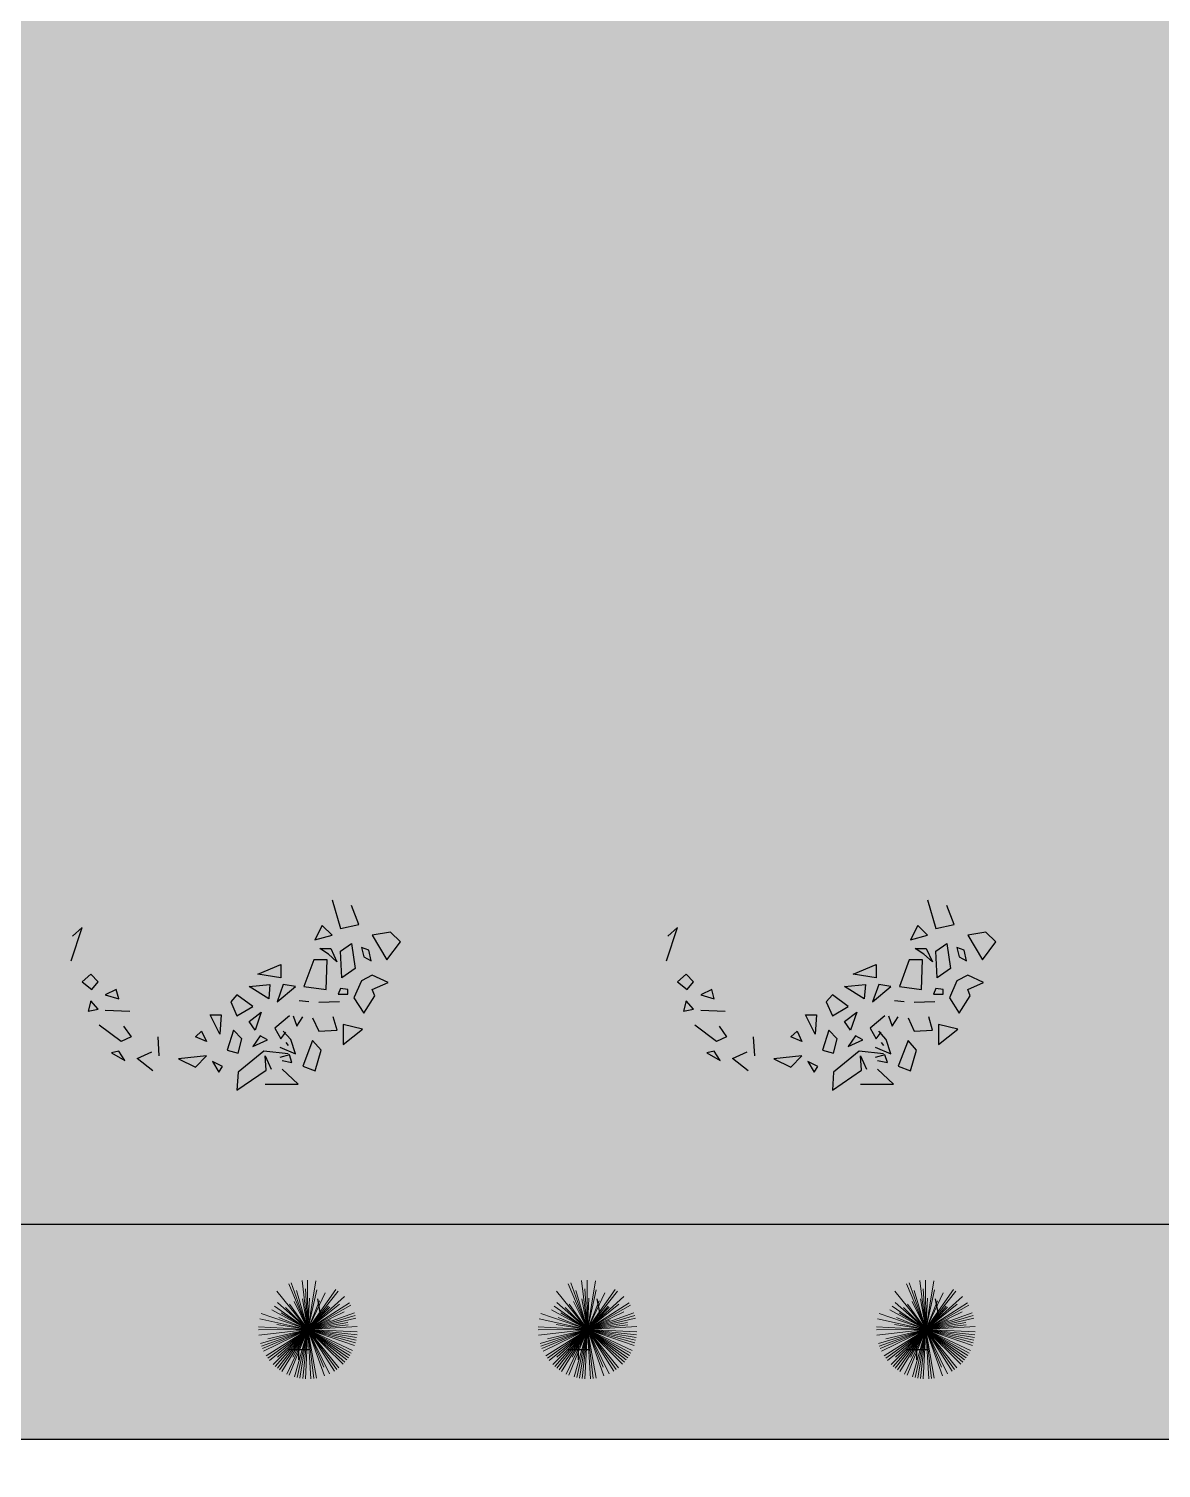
# Model space of a CAD drawing. Header units: millimetres. Extents: x -1544140 to 7445918, y -1294905 to 2019878.
# Drawn here: x 2048463 to 2049811, y 26564 to 28277 of the extents above; entities that cross this region are included whole.
import ezdxf

# ---------------------------------------------------------------- set-up
doc = ezdxf.new("R2010")
doc.units = ezdxf.units.MM
doc.header["$MEASUREMENT"] = 0
doc.layers.add('marc det', color=74, linetype='Continuous', lineweight=18)
picture_1 = doc.add_image_def('image5.png', size_in_pixel=(1482, 826))

msp = doc.modelspace()

# ---------------------------------------------------------------- hatches: boundary and pattern name
at = {"true_color": 0x8dc133, "transparency": 33554687}
h = msp.add_hatch(color=65, dxfattribs=at)
h.dxf.hatch_style = 1
h.paths.add_polyline_path([(2051695.9, 26910.2, -0.388077), (2051418.7, 26598), (2048355.9, 26598, -0.416277), (2047787.9, 27008.6), (2047787.9, 28978.7, -0.394381), (2048149.8, 29609), (2051192.1, 29609, -0.352206), (2051695.9, 29213.3)])
h.paths.add_polyline_path([(2048044, 26854.1), (2048044, 29352.9), (2051439.8, 29352.9), (2051439.8, 26854.1)], flags=16)
at = {"true_color": 0xb8d93f, "transparency": 33554687}
h = msp.add_hatch(color=63, dxfattribs=at)
h.dxf.hatch_style = 1
h.paths.add_polyline_path([(2051399.8, 26854.1, 0.351898), (2051439.8, 26907.7), (2051439.8, 29178.9, 0.326949), (2051193.8, 29352.9), (2048194.7, 29352.9, 0.386529), (2048044, 29013.2), (2048044, 27032.3, 0.417198), (2048331.2, 26854.1)])
at = {"layer": 'marc det'}
for points in [[(2048607, 27377.5), (2048568.5, 27367.2), (2048555.8, 27350.9), (2048532.6, 27318.3), (2048508.2, 27315.4), (2048504.9, 27287.3), (2048514.3, 27275.4), (2048507.3, 27257.6), (2048480.3, 27206.9), (2048489, 27189.4), (2048503.8, 27167.6), (2048504.1, 27148.4), (2048474.6, 27137.1), (2048515.7, 27134.2), (2048510.6, 27115.3), (2048523.9, 27101.5), (2048525.6, 27083.9), (2048545.8, 27061.8), (2048552.4, 27037), (2048571.1, 27022.8), (2048584.6, 27025.5), (2048602.5, 27015.3), (2048610.6, 26992.1), (2048616.3, 26963), (2048622.6, 26984.9), (2048642, 27002.4), (2048666.4, 26994.9), (2048682.6, 26984.3), (2048702.4, 26991), (2048723.5, 26991), (2048737.1, 26975.8), (2048742.4, 26993.3), (2048764.6, 27006), (2048787.7, 27005), (2048811.8, 27016.6), (2048819.1, 27033.2), (2048831.9, 27039.8), (2048848.9, 27043.1), (2048854.9, 27066.3), (2048866.4, 27079.6), (2048897.4, 27082.9), (2048921.3, 27078), (2048900.9, 27091.9), (2048885.7, 27106.7), (2048886.5, 27120.6), (2048900.3, 27139.8), (2048911.7, 27162.6), (2048909.7, 27181.5), (2048913, 27227.5), (2048951.3, 27247.4), (2048904.4, 27244.3), (2048891.4, 27265.8), (2048889.2, 27286), (2048875, 27313.4), (2048858, 27327.9), (2048850.2, 27349.8), (2048832.8, 27357.3), (2048810.3, 27373.5), (2048791.7, 27371.7), (2048792.2, 27402.9), (2048772.3, 27378.4), (2048765, 27397.6), (2048755.3, 27402.5), (2048731.7, 27409.4), (2048726.8, 27403.8), (2048683.4, 27400.7), (2048671.4, 27408), (2048650.1, 27399.7), (2048633.8, 27402), (2048617.3, 27423.5), (2048601.9, 27447.9), (2048608.3, 27424.4), (2048614.8, 27391.4)], [(2049315.7, 27377.5), (2049277.2, 27367.2), (2049264.6, 27350.9), (2049241.4, 27318.3), (2049217, 27315.4), (2049213.7, 27287.3), (2049223.1, 27275.4), (2049216, 27257.6), (2049189, 27206.9), (2049197.7, 27189.4), (2049212.6, 27167.6), (2049212.8, 27148.4), (2049183.4, 27137.1), (2049224.4, 27134.2), (2049219.3, 27115.3), (2049232.6, 27101.5), (2049234.3, 27083.9), (2049254.5, 27061.8), (2049261.2, 27037), (2049279.8, 27022.8), (2049293.4, 27025.5), (2049311.2, 27015.3), (2049319.3, 26992.1), (2049325, 26963), (2049331.3, 26984.9), (2049350.7, 27002.4), (2049375.1, 26994.9), (2049391.3, 26984.3), (2049411.1, 26991), (2049432.3, 26991), (2049445.8, 26975.8), (2049451.2, 26993.3), (2049473.3, 27006), (2049496.4, 27005), (2049520.6, 27016.6), (2049527.9, 27033.2), (2049540.7, 27039.8), (2049557.6, 27043.1), (2049563.6, 27066.3), (2049575.1, 27079.6), (2049606.1, 27082.9), (2049630, 27078), (2049609.7, 27091.9), (2049594.4, 27106.7), (2049595.2, 27120.6), (2049609, 27139.8), (2049620.4, 27162.6), (2049618.5, 27181.5), (2049621.7, 27227.5), (2049660.1, 27247.4), (2049613.1, 27244.3), (2049600.1, 27265.8), (2049597.9, 27286), (2049583.7, 27313.4), (2049566.7, 27327.9), (2049558.9, 27349.8), (2049541.6, 27357.3), (2049519, 27373.5), (2049500.4, 27371.7), (2049500.9, 27402.9), (2049481.1, 27378.4), (2049473.8, 27397.6), (2049464, 27402.5), (2049440.5, 27409.4), (2049435.6, 27403.8), (2049392.1, 27400.7), (2049380.2, 27408), (2049358.9, 27399.7), (2049342.6, 27402), (2049326, 27423.5), (2049310.7, 27447.9), (2049317, 27424.4), (2049323.5, 27391.4)]]:
    msp.add_hatch(color=102, dxfattribs=at).paths.add_polyline_path(points)

# ---------------------------------------------------------------- linework, layer by layer
at = {"color": 96}
for p, q in [((2048823.8, 27240.4), (2048834, 27206.4)), ((2049532.6, 27240.4), (2049542.7, 27206.4)), ((2048855.7, 27210.9), (2048847, 27233.6)), ((2049564.5, 27210.9), (2049555.8, 27233.6)), ((2048513.3, 27167.9), (2048526.3, 27207.5)), ((2048526.3, 27207.5), (2048514.7, 27197.3)), ((2048812.2, 27209.8), (2048803.5, 27192.8)), ((2048823.8, 27198.5), (2048812.2, 27209.8)), ((2048834, 27206.4), (2048855.7, 27210.9)), ((2049222, 27167.9), (2049235.1, 27207.5)), ((2049235.1, 27207.5), (2049223.4, 27197.3)), ((2049520.9, 27209.8), (2049512.2, 27192.8)), ((2049532.6, 27198.5), (2049520.9, 27209.8)), ((2049542.7, 27206.4), (2049564.5, 27210.9)), ((2048803.5, 27192.8), (2048823.8, 27198.5)), ((2048834, 27179.2), (2048847, 27188.3)), ((2048847, 27188.3), (2048851.4, 27158.9)), ((2048893.5, 27201.9), (2048871.7, 27198.5)), ((2048871.7, 27198.5), (2048889.1, 27169)), ((2048889.1, 27169), (2048905.1, 27190.5)), ((2048905.1, 27190.5), (2048893.5, 27201.9)), ((2049512.2, 27192.8), (2049532.6, 27198.5)), ((2049542.7, 27179.2), (2049555.8, 27188.3)), ((2049555.8, 27188.3), (2049560.1, 27158.9)), ((2049602.2, 27201.9), (2049580.5, 27198.5)), ((2049580.5, 27198.5), (2049597.9, 27169)), ((2049597.9, 27169), (2049613.8, 27190.5)), ((2049613.8, 27190.5), (2049602.2, 27201.9)), ((2048802.1, 27169), (2048790.4, 27137.3)), ((2048818, 27169), (2048802.1, 27169)), ((2048809.3, 27182.6), (2048822.4, 27182.6)), ((2048819.5, 27175.8), (2048809.3, 27182.6)), ((2048816.6, 27133.9), (2048818, 27169)), ((2048829.6, 27166.8), (2048819.5, 27175.8)), ((2048822.4, 27182.6), (2048829.6, 27166.8)), ((2048835.4, 27147.5), (2048834, 27179.2)), ((2048867.4, 27180.4), (2048858.7, 27183.7)), ((2048858.7, 27183.7), (2048861.6, 27172.4)), ((2048861.6, 27172.4), (2048870.3, 27167.9)), ((2048870.3, 27167.9), (2048867.4, 27180.4)), ((2049510.8, 27169), (2049499.2, 27137.3)), ((2049526.8, 27169), (2049510.8, 27169)), ((2049518, 27182.6), (2049531.1, 27182.6)), ((2049528.2, 27175.8), (2049518, 27182.6)), ((2049525.3, 27133.9), (2049526.8, 27169)), ((2049538.4, 27166.8), (2049528.2, 27175.8)), ((2049531.1, 27182.6), (2049538.4, 27166.8)), ((2049544.2, 27147.5), (2049542.7, 27179.2)), ((2049576.1, 27180.4), (2049567.4, 27183.7)), ((2049567.4, 27183.7), (2049570.3, 27172.4)), ((2049570.3, 27172.4), (2049579, 27167.9)), ((2049579, 27167.9), (2049576.1, 27180.4)), ((2048536.5, 27152.1), (2048526.3, 27143)), ((2048545.2, 27143), (2048536.5, 27152.1)), ((2048735.3, 27152.1), (2048762.9, 27163.4)), ((2048762.9, 27147.5), (2048735.3, 27152.1)), ((2048762.9, 27163.4), (2048762.9, 27147.5)), ((2048851.4, 27158.9), (2048835.4, 27147.5)), ((2049245.2, 27152.1), (2049235.1, 27143)), ((2049253.9, 27143), (2049245.2, 27152.1)), ((2049444, 27152.1), (2049471.6, 27163.4)), ((2049471.6, 27147.5), (2049444, 27152.1)), ((2049471.6, 27163.4), (2049471.6, 27147.5)), ((2049560.1, 27158.9), (2049544.2, 27147.5)), ((2048526.3, 27143), (2048537.9, 27133.9)), ((2048537.9, 27133.9), (2048545.2, 27143)), ((2048725.1, 27137.3), (2048749.8, 27139.6)), ((2048748.4, 27122.6), (2048725.1, 27137.3)), ((2048749.8, 27139.6), (2048748.4, 27122.6)), ((2048765.8, 27139.6), (2048758.5, 27119.2)), ((2048758.5, 27119.2), (2048780.3, 27137.3)), ((2048780.3, 27137.3), (2048765.8, 27139.6)), ((2048790.4, 27137.3), (2048816.6, 27133.9)), ((2048834, 27135.1), (2048831.1, 27128.3)), ((2048842.7, 27133.9), (2048834, 27135.1)), ((2048858.7, 27144.1), (2048849.9, 27123.8)), ((2048871.7, 27150.9), (2048858.7, 27144.1)), ((2048890.6, 27141.9), (2048871.7, 27150.9)), ((2048871.7, 27133.9), (2048890.6, 27141.9)), ((2049235.1, 27143), (2049246.7, 27133.9)), ((2049246.7, 27133.9), (2049253.9, 27143)), ((2049433.9, 27137.3), (2049458.6, 27139.6)), ((2049457.1, 27122.6), (2049433.9, 27137.3)), ((2049458.6, 27139.6), (2049457.1, 27122.6)), ((2049474.5, 27139.6), (2049467.3, 27119.2)), ((2049467.3, 27119.2), (2049489, 27137.3)), ((2049489, 27137.3), (2049474.5, 27139.6)), ((2049499.2, 27137.3), (2049525.3, 27133.9)), ((2049542.7, 27135.1), (2049539.8, 27128.3)), ((2049551.4, 27133.9), (2049542.7, 27135.1)), ((2049567.4, 27144.1), (2049558.7, 27123.8)), ((2049580.5, 27150.9), (2049567.4, 27144.1)), ((2049599.3, 27141.9), (2049580.5, 27150.9)), ((2049580.5, 27133.9), (2049599.3, 27141.9)), ((2048536.5, 27120.4), (2048533.6, 27107.9)), ((2048545.2, 27110.2), (2048536.5, 27120.4)), ((2048567, 27133.9), (2048553.9, 27127.2)), ((2048553.9, 27127.2), (2048569.9, 27122.6)), ((2048569.9, 27122.6), (2048567, 27133.9)), ((2048710.6, 27127.2), (2048703.4, 27119.2)), ((2048703.4, 27119.2), (2048710.6, 27102.2)), ((2048729.5, 27113.6), (2048710.6, 27127.2)), ((2048796.3, 27119.2), (2048784.6, 27120.4)), ((2048832.5, 27119.2), (2048807.9, 27118.1)), ((2048831.1, 27128.3), (2048842.7, 27128.3)), ((2048842.7, 27128.3), (2048842.7, 27133.9)), ((2048849.9, 27123.8), (2048861.6, 27105.7)), ((2048861.6, 27105.7), (2048874.6, 27126)), ((2048874.6, 27126), (2048871.7, 27133.9)), ((2049245.2, 27120.4), (2049242.3, 27107.9)), ((2049253.9, 27110.2), (2049245.2, 27120.4)), ((2049275.7, 27133.9), (2049262.6, 27127.2)), ((2049262.6, 27127.2), (2049278.6, 27122.6)), ((2049278.6, 27122.6), (2049275.7, 27133.9)), ((2049419.4, 27127.2), (2049412.1, 27119.2)), ((2049412.1, 27119.2), (2049419.4, 27102.2)), ((2049438.2, 27113.6), (2049419.4, 27127.2)), ((2049505, 27119.2), (2049493.4, 27120.4)), ((2049541.3, 27119.2), (2049516.6, 27118.1)), ((2049539.8, 27128.3), (2049551.4, 27128.3)), ((2049551.4, 27128.3), (2049551.4, 27133.9)), ((2049558.7, 27123.8), (2049570.3, 27105.7)), ((2049570.3, 27105.7), (2049583.4, 27126)), ((2049583.4, 27126), (2049580.5, 27133.9)), ((2048533.6, 27107.9), (2048545.2, 27110.2)), ((2048553.9, 27109), (2048582.9, 27107.9)), ((2048690.3, 27080.7), (2048678.7, 27103.4)), ((2048678.7, 27103.4), (2048691.8, 27103.4)), ((2048691.8, 27103.4), (2048690.3, 27080.7)), ((2048710.6, 27102.2), (2048729.5, 27113.6)), ((2048725.1, 27095.5), (2048739.6, 27106.8)), ((2048739.6, 27106.8), (2048732.4, 27085.3)), ((2048773, 27102.2), (2048755.6, 27087.5)), ((2048777.5, 27102.4), (2048781.8, 27090)), ((2048781.8, 27090), (2048789.1, 27101.3)), ((2048800.7, 27100.1), (2048807.9, 27084.3)), ((2048829.7, 27085.4), (2048825.3, 27101.3)), ((2049242.3, 27107.9), (2049253.9, 27110.2)), ((2049262.6, 27109), (2049291.7, 27107.9)), ((2049399, 27080.7), (2049387.4, 27103.4)), ((2049387.4, 27103.4), (2049400.5, 27103.4)), ((2049400.5, 27103.4), (2049399, 27080.7)), ((2049419.4, 27102.2), (2049438.2, 27113.6)), ((2049433.9, 27095.5), (2049448.4, 27106.8)), ((2049448.4, 27106.8), (2049441.1, 27085.3)), ((2049481.8, 27102.2), (2049464.4, 27087.5)), ((2049486.2, 27102.4), (2049490.6, 27090)), ((2049490.6, 27090), (2049497.8, 27101.3)), ((2049509.4, 27100.1), (2049516.7, 27084.3)), ((2049538.4, 27085.4), (2049534.1, 27101.3)), ((2048572.8, 27071.8), (2048546.7, 27091.1)), ((2048575.7, 27090), (2048584.5, 27077.5)), ((2048661.3, 27077.4), (2048668.5, 27084.1)), ((2048668.5, 27084.1), (2048674.4, 27071.7)), ((2048706.3, 27085.3), (2048699, 27061.5)), ((2048716.4, 27075.1), (2048706.3, 27085.3)), ((2048732.4, 27085.3), (2048725.1, 27095.5)), ((2048755.6, 27087.5), (2048762.9, 27075.1)), ((2048762.9, 27075.1), (2048768.7, 27083)), ((2048774.6, 27074.1), (2048765.8, 27084.3)), ((2048807.9, 27084.3), (2048829.7, 27085.4)), ((2048860.1, 27086.4), (2048836.9, 27092.1)), ((2048836.9, 27092.1), (2048836.9, 27068.3)), ((2048836.9, 27068.3), (2048860.1, 27086.4)), ((2049281.6, 27071.8), (2049255.5, 27091.1)), ((2049284.5, 27090), (2049293.2, 27077.5)), ((2049370, 27077.4), (2049377.3, 27084.1)), ((2049377.3, 27084.1), (2049383.1, 27071.7)), ((2049415, 27085.3), (2049407.8, 27061.5)), ((2049425.2, 27075.1), (2049415, 27085.3)), ((2049441.1, 27085.3), (2049433.9, 27095.5)), ((2049464.4, 27087.5), (2049471.6, 27075.1)), ((2049471.6, 27075.1), (2049477.4, 27083)), ((2049483.3, 27074.1), (2049474.6, 27084.3)), ((2049516.7, 27084.3), (2049538.4, 27085.4)), ((2049568.8, 27086.4), (2049545.6, 27092.1)), ((2049545.6, 27092.1), (2049545.6, 27068.3)), ((2049545.6, 27068.3), (2049568.8, 27086.4)), ((2048584.5, 27077.5), (2048572.8, 27071.8)), ((2048616.3, 27077.4), (2048617.7, 27054.7)), ((2048674.4, 27071.7), (2048661.3, 27077.4)), ((2048712.1, 27058.1), (2048716.4, 27075.1)), ((2048738.2, 27078.5), (2048729.5, 27066)), ((2048729.5, 27066), (2048746.9, 27074)), ((2048746.9, 27074), (2048738.2, 27078.5)), ((2048768.7, 27070.6), (2048771.6, 27067.2)), ((2048780.4, 27057.1), (2048774.6, 27074.1)), ((2048800.7, 27073), (2048789.1, 27042.4)), ((2048810.8, 27061.6), (2048800.7, 27073)), ((2049293.2, 27077.5), (2049281.6, 27071.8)), ((2049325, 27077.4), (2049326.5, 27054.7)), ((2049383.1, 27071.7), (2049370, 27077.4)), ((2049420.8, 27058.1), (2049425.2, 27075.1)), ((2049446.9, 27078.5), (2049438.2, 27066)), ((2049438.2, 27066), (2049455.7, 27074)), ((2049455.7, 27074), (2049446.9, 27078.5)), ((2049477.4, 27070.6), (2049480.3, 27067.2)), ((2049489.1, 27057.1), (2049483.3, 27074.1)), ((2049509.4, 27073), (2049497.8, 27042.4)), ((2049519.6, 27061.6), (2049509.4, 27073)), ((2048569.9, 27060.5), (2048561.2, 27058.3)), ((2048561.2, 27058.3), (2048577.2, 27049.2)), ((2048577.2, 27049.2), (2048569.9, 27060.5)), ((2048591.7, 27051.5), (2048609.1, 27059.4)), ((2048610.6, 27036.8), (2048591.7, 27051.5)), ((2048674.4, 27054.7), (2048641, 27051.3)), ((2048641, 27051.3), (2048661.3, 27041.1)), ((2048661.3, 27041.1), (2048674.4, 27054.7)), ((2048699, 27061.5), (2048712.1, 27058.1)), ((2048742.5, 27060.4), (2048712.1, 27035.5)), ((2048771.6, 27057), (2048742.5, 27060.4)), ((2048745.5, 27037.7), (2048744, 27054.7)), ((2048744, 27054.7), (2048751.3, 27038.9)), ((2048761.5, 27065.1), (2048780.4, 27057.1)), ((2048773.1, 27056), (2048761.5, 27052.6)), ((2048764.4, 27049.2), (2048776, 27046.9)), ((2048776, 27046.9), (2048773.1, 27056)), ((2048803.6, 27036.8), (2048810.8, 27061.6)), ((2049278.7, 27060.5), (2049270, 27058.3)), ((2049270, 27058.3), (2049285.9, 27049.2)), ((2049285.9, 27049.2), (2049278.7, 27060.5)), ((2049300.5, 27051.5), (2049317.9, 27059.4)), ((2049319.3, 27036.8), (2049300.5, 27051.5)), ((2049383.1, 27054.7), (2049349.7, 27051.3)), ((2049349.7, 27051.3), (2049370, 27041.1)), ((2049370, 27041.1), (2049383.1, 27054.7)), ((2049407.8, 27061.5), (2049420.8, 27058.1)), ((2049451.3, 27060.4), (2049420.8, 27035.5)), ((2049480.3, 27057), (2049451.3, 27060.4)), ((2049454.2, 27037.7), (2049452.7, 27054.7)), ((2049452.7, 27054.7), (2049460, 27038.9)), ((2049470.2, 27065.1), (2049489.1, 27057.1)), ((2049481.9, 27056), (2049470.2, 27052.6)), ((2049473.1, 27049.2), (2049484.8, 27046.9)), ((2049484.8, 27046.9), (2049481.9, 27056)), ((2049512.3, 27036.8), (2049519.6, 27061.6)), ((2048693.2, 27042.2), (2048681.6, 27047.9)), ((2048681.6, 27047.9), (2048688.9, 27035.5)), ((2048688.9, 27035.5), (2048693.2, 27042.2)), ((2048710.6, 27014), (2048745.5, 27037.7)), ((2048712.1, 27035.5), (2048710.6, 27014)), ((2048783.3, 27020.9), (2048764.4, 27039)), ((2048789.1, 27042.4), (2048803.6, 27036.8)), ((2049402, 27042.2), (2049390.3, 27047.9)), ((2049390.3, 27047.9), (2049397.6, 27035.5)), ((2049397.6, 27035.5), (2049402, 27042.2)), ((2049419.4, 27014), (2049454.2, 27037.7)), ((2049420.8, 27035.5), (2049419.4, 27014)), ((2049492, 27020.9), (2049473.1, 27039)), ((2049497.8, 27042.4), (2049512.3, 27036.8)), ((2048744.1, 27020.9), (2048783.3, 27020.9)), ((2049452.8, 27020.9), (2049492, 27020.9))]:
    msp.add_line(p, q, dxfattribs=at)
at = {"color": 116, "lineweight": -2, "true_color": 0x136734}
for p, q in [((2048810.1, 26746.8), (2048806.8, 26765.6)), ((2049142.8, 26746.8), (2049139.5, 26765.6)), ((2049545.6, 26746.8), (2049542.3, 26765.6))]:
    msp.add_line(p, q, dxfattribs=at)
at = {"color": 116, "true_color": 0x136734}
for p, q in [((2048784, 26717.8), (2048784, 26692.9)), ((2049116.7, 26717.8), (2049116.7, 26692.9)), ((2049519.4, 26717.8), (2049519.4, 26692.9)), ((2048771.5, 26705.3), (2048796.4, 26705.3)), ((2049104.2, 26705.3), (2049129.1, 26705.3)), ((2049507, 26705.3), (2049531.9, 26705.3))]:
    msp.add_line(p, q, dxfattribs=at)
for points in [[(2051399.8, 26854.1), (2048220.4, 26854.1)], [(2051418.7, 26598), (2048195.7, 26598)]]:
    msp.add_lwpolyline(points)
at = {"layer": 'marc det', "color": 116, "true_color": 0x136734}
for p, q in [((2048795.1, 26729.1), (2048758.2, 26774.8)), ((2048795.1, 26729.1), (2048772.3, 26783.3)), ((2048795.1, 26729.1), (2048775.3, 26784.5)), ((2048795.1, 26729.1), (2048781.4, 26775.6)), ((2048795.1, 26729.1), (2048788.2, 26787.5)), ((2048795.1, 26729.1), (2048792.1, 26777.4)), ((2048794.5, 26728.5), (2048828.2, 26776.6)), ((2048828.2, 26776.6), (2048794.5, 26728.5)), ((2048794.5, 26728.5), (2048830.9, 26774.7)), ((2048795.1, 26729.1), (2048794.7, 26787.9)), ((2048795.1, 26729.1), (2048804.6, 26787.1)), ((2048795.1, 26729.1), (2048805.5, 26776.3)), ((2049127.8, 26729.1), (2049090.9, 26774.8)), ((2049127.8, 26729.1), (2049105, 26783.3)), ((2049127.8, 26729.1), (2049108.1, 26784.5)), ((2049127.8, 26729.1), (2049114.1, 26775.6)), ((2049127.8, 26729.1), (2049120.9, 26787.5)), ((2049127.8, 26729.1), (2049124.8, 26777.4)), ((2049127.2, 26728.5), (2049160.9, 26776.6)), ((2049160.9, 26776.6), (2049127.2, 26728.5)), ((2049127.2, 26728.5), (2049163.6, 26774.7)), ((2049127.8, 26729.1), (2049127.4, 26787.9)), ((2049127.8, 26729.1), (2049137.3, 26787.1)), ((2049127.8, 26729.1), (2049138.2, 26776.3)), ((2049530.5, 26729.1), (2049493.6, 26774.8)), ((2049530.5, 26729.1), (2049507.7, 26783.3)), ((2049530.5, 26729.1), (2049510.8, 26784.5)), ((2049530.5, 26729.1), (2049516.9, 26775.6)), ((2049530.5, 26729.1), (2049523.6, 26787.5)), ((2049530.5, 26729.1), (2049527.5, 26777.4)), ((2049530, 26728.5), (2049563.7, 26776.6)), ((2049563.7, 26776.6), (2049530, 26728.5)), ((2049530, 26728.5), (2049566.3, 26774.7)), ((2049530.5, 26729.1), (2049530.2, 26787.9)), ((2049530.5, 26729.1), (2049540, 26787.1)), ((2049530.5, 26729.1), (2049541, 26776.3)), ((2048795.1, 26729.1), (2048758.7, 26761.3)), ((2048795.1, 26729.1), (2048773.3, 26759.4)), ((2048795.1, 26729.1), (2048778.7, 26762.6)), ((2048795.1, 26729.1), (2048788.6, 26765.7)), ((2048795.1, 26729.1), (2048815.7, 26772.7)), ((2048795.1, 26729.1), (2048838.6, 26768.5)), ((2048795.1, 26729.1), (2048796.9, 26766.2)), ((2048795.1, 26729.1), (2048809, 26763.4)), ((2048795.1, 26729.1), (2048844.6, 26760.7)), ((2048795.1, 26729.1), (2048832.6, 26759.4)), ((2048795.1, 26729.1), (2048846.3, 26757.9)), ((2049127.8, 26729.1), (2049091.4, 26761.3)), ((2049127.8, 26729.1), (2049106, 26759.4)), ((2049127.8, 26729.1), (2049111.4, 26762.6)), ((2049127.8, 26729.1), (2049121.3, 26765.7)), ((2049127.8, 26729.1), (2049148.5, 26772.7)), ((2049127.8, 26729.1), (2049171.3, 26768.5)), ((2049127.8, 26729.1), (2049129.6, 26766.2)), ((2049127.8, 26729.1), (2049141.7, 26763.4)), ((2049127.8, 26729.1), (2049177.3, 26760.7)), ((2049127.8, 26729.1), (2049165.3, 26759.4)), ((2049127.8, 26729.1), (2049179, 26757.9)), ((2049530.5, 26729.1), (2049494.1, 26761.3)), ((2049530.5, 26729.1), (2049508.8, 26759.4)), ((2049530.5, 26729.1), (2049514.2, 26762.6)), ((2049530.5, 26729.1), (2049524.1, 26765.7)), ((2049530.5, 26729.1), (2049551.2, 26772.7)), ((2049530.5, 26729.1), (2049574.1, 26768.5)), ((2049530.5, 26729.1), (2049532.4, 26766.2)), ((2049530.5, 26729.1), (2049544.5, 26763.4)), ((2049530.5, 26729.1), (2049580.1, 26760.7)), ((2049530.5, 26729.1), (2049568, 26759.4)), ((2049530.5, 26729.1), (2049581.8, 26757.9)), ((2048795.1, 26729.1), (2048737.7, 26741.9)), ((2048795.1, 26729.1), (2048739.5, 26748.2)), ((2048795.1, 26729.1), (2048752.3, 26752.4)), ((2048795.1, 26729.1), (2048755.3, 26757)), ((2048755.3, 26757), (2048795.1, 26729.1)), ((2048795.1, 26729.1), (2048760.4, 26743.3)), ((2048795.1, 26729.1), (2048763.3, 26748.9)), ((2048795.1, 26729.1), (2048768.5, 26755.4)), ((2048795.1, 26729.1), (2048819.6, 26756.9)), ((2048795.1, 26729.1), (2048821.1, 26755.5)), ((2048795.1, 26729.1), (2048838.4, 26750.3)), ((2048795.1, 26729.1), (2048850.4, 26748.9)), ((2048795.1, 26729.1), (2048851.4, 26745.7)), ((2048795.1, 26729.1), (2048852.3, 26742.6)), ((2048795.1, 26729.1), (2048822.1, 26740.5)), ((2049127.8, 26729.1), (2049070.4, 26741.9)), ((2049127.8, 26729.1), (2049072.2, 26748.2)), ((2049127.8, 26729.1), (2049085, 26752.4)), ((2049127.8, 26729.1), (2049088, 26757)), ((2049088, 26757), (2049127.8, 26729.1)), ((2049127.8, 26729.1), (2049093.1, 26743.3)), ((2049127.8, 26729.1), (2049096, 26748.9)), ((2049127.8, 26729.1), (2049101.2, 26755.4)), ((2049127.8, 26729.1), (2049152.3, 26756.9)), ((2049127.8, 26729.1), (2049153.8, 26755.5)), ((2049127.8, 26729.1), (2049171.1, 26750.3)), ((2049127.8, 26729.1), (2049183.1, 26748.9)), ((2049127.8, 26729.1), (2049184.1, 26745.7)), ((2049127.8, 26729.1), (2049185, 26742.6)), ((2049127.8, 26729.1), (2049154.8, 26740.5)), ((2049530.5, 26729.1), (2049473.2, 26741.9)), ((2049530.5, 26729.1), (2049475, 26748.2)), ((2049530.5, 26729.1), (2049487.8, 26752.4)), ((2049530.5, 26729.1), (2049490.7, 26757)), ((2049490.7, 26757), (2049530.5, 26729.1)), ((2049530.5, 26729.1), (2049495.8, 26743.3)), ((2049530.5, 26729.1), (2049498.7, 26748.9)), ((2049530.5, 26729.1), (2049504, 26755.4)), ((2049530.5, 26729.1), (2049555, 26756.9)), ((2049530.5, 26729.1), (2049556.5, 26755.5)), ((2049530.5, 26729.1), (2049573.9, 26750.3)), ((2049530.5, 26729.1), (2049585.9, 26748.9)), ((2049530.5, 26729.1), (2049586.9, 26745.7)), ((2049530.5, 26729.1), (2049587.7, 26742.6)), ((2049530.5, 26729.1), (2049557.6, 26740.5)), ((2048795.1, 26729.1), (2048736.3, 26728.8)), ((2048795.1, 26729.1), (2048736.4, 26732.1)), ((2048795.1, 26729.1), (2048736.8, 26722.2)), ((2048795.1, 26729.1), (2048738.7, 26712.5)), ((2048795.1, 26729.1), (2048739.8, 26709.4)), ((2048795.1, 26729.1), (2048740.9, 26706.3)), ((2048795.1, 26729.1), (2048742.3, 26703.3)), ((2048795.1, 26729.1), (2048745.5, 26697.6)), ((2048795.1, 26729.1), (2048747.4, 26694.9)), ((2048795.1, 26729.1), (2048747.5, 26718)), ((2048795.1, 26729.1), (2048749.4, 26692.2)), ((2048795.1, 26729.1), (2048753.8, 26687.4)), ((2048795.1, 26729.1), (2048756.2, 26685.1)), ((2048795.1, 26729.1), (2048758, 26735.2)), ((2048795.1, 26729.1), (2048758.7, 26683)), ((2048795.1, 26729.1), (2048758.8, 26696.3)), ((2048761.4, 26681), (2048795.1, 26729.1)), ((2048795.1, 26729.1), (2048761.4, 26681)), ((2048795.1, 26729.1), (2048764.1, 26679.2)), ((2048795.1, 26729.1), (2048769.9, 26676.1)), ((2048795.1, 26729.1), (2048772.9, 26674.7)), ((2048795.1, 26729.1), (2048777.1, 26696.1)), ((2048795.1, 26729.1), (2048779.2, 26672.6)), ((2048795.1, 26729.1), (2048782.4, 26671.8)), ((2048795.1, 26729.1), (2048785.6, 26671.2)), ((2048795.1, 26729.1), (2048788.9, 26670.7)), ((2048795.1, 26729.1), (2048792.1, 26670.5)), ((2048795.1, 26729.1), (2048842.6, 26737.5)), ((2048795.1, 26729.1), (2048843, 26734.8)), ((2048795.1, 26729.1), (2048853.7, 26732.8)), ((2048795.1, 26729.1), (2048853.7, 26726.2)), ((2048795.1, 26729.1), (2048814.8, 26673.8)), ((2048795.1, 26729.1), (2048802, 26670.8)), ((2048795.1, 26729.1), (2048805.3, 26671.3)), ((2048795.1, 26729.1), (2048798.7, 26670.5)), ((2048795.1, 26729.1), (2048814, 26684.3)), ((2048795.1, 26729.1), (2048820.9, 26676.4)), ((2048795.1, 26729.1), (2048826.6, 26679.6)), ((2048795.1, 26729.1), (2048829.4, 26681.4)), ((2048795.1, 26729.1), (2048832, 26683.4)), ((2048795.1, 26729.1), (2048836.9, 26687.9)), ((2048795.1, 26729.1), (2048839.1, 26690.3)), ((2048795.1, 26729.1), (2048841.2, 26692.8)), ((2048843.2, 26695.4), (2048795.1, 26729.1)), ((2048795.1, 26729.1), (2048845, 26698.2)), ((2048795.1, 26729.1), (2048846.7, 26701)), ((2048795.1, 26729.1), (2048848.1, 26704)), ((2048795.1, 26729.1), (2048852.4, 26716.4)), ((2048795.1, 26729.1), (2048853, 26719.7)), ((2048795.1, 26729.1), (2048853.5, 26722.9)), ((2048795.1, 26729.1), (2048850.6, 26710.1)), ((2048795.1, 26729.1), (2048851.6, 26713.2)), ((2049127.8, 26729.1), (2049069, 26728.8)), ((2049127.8, 26729.1), (2049069.1, 26732.1)), ((2049127.8, 26729.1), (2049069.5, 26722.2)), ((2049127.8, 26729.1), (2049071.4, 26712.5)), ((2049127.8, 26729.1), (2049072.5, 26709.4)), ((2049127.8, 26729.1), (2049073.6, 26706.3)), ((2049127.8, 26729.1), (2049075, 26703.3)), ((2049127.8, 26729.1), (2049078.2, 26697.6)), ((2049127.8, 26729.1), (2049080.1, 26694.9)), ((2049127.8, 26729.1), (2049080.2, 26718)), ((2049127.8, 26729.1), (2049082.1, 26692.2)), ((2049127.8, 26729.1), (2049086.5, 26687.4)), ((2049127.8, 26729.1), (2049088.9, 26685.1)), ((2049127.8, 26729.1), (2049090.7, 26735.2)), ((2049127.8, 26729.1), (2049091.4, 26683)), ((2049127.8, 26729.1), (2049091.5, 26696.3)), ((2049094.1, 26681), (2049127.8, 26729.1)), ((2049127.8, 26729.1), (2049094.1, 26681)), ((2049127.8, 26729.1), (2049096.8, 26679.2)), ((2049127.8, 26729.1), (2049102.6, 26676.1)), ((2049127.8, 26729.1), (2049105.6, 26674.7)), ((2049127.8, 26729.1), (2049109.8, 26696.1)), ((2049127.8, 26729.1), (2049111.9, 26672.6)), ((2049127.8, 26729.1), (2049115.1, 26671.8)), ((2049127.8, 26729.1), (2049118.3, 26671.2)), ((2049127.8, 26729.1), (2049121.6, 26670.7)), ((2049127.8, 26729.1), (2049124.8, 26670.5)), ((2049127.8, 26729.1), (2049175.3, 26737.5)), ((2049127.8, 26729.1), (2049175.7, 26734.8)), ((2049127.8, 26729.1), (2049186.4, 26732.8)), ((2049127.8, 26729.1), (2049186.4, 26726.2)), ((2049127.8, 26729.1), (2049147.5, 26673.8)), ((2049127.8, 26729.1), (2049134.7, 26670.8)), ((2049127.8, 26729.1), (2049138, 26671.3)), ((2049127.8, 26729.1), (2049131.4, 26670.5)), ((2049127.8, 26729.1), (2049146.7, 26684.3)), ((2049127.8, 26729.1), (2049153.6, 26676.4)), ((2049127.8, 26729.1), (2049159.3, 26679.6)), ((2049127.8, 26729.1), (2049162.1, 26681.4)), ((2049127.8, 26729.1), (2049164.7, 26683.4)), ((2049127.8, 26729.1), (2049169.6, 26687.9)), ((2049127.8, 26729.1), (2049171.8, 26690.3)), ((2049127.8, 26729.1), (2049173.9, 26692.8)), ((2049175.9, 26695.4), (2049127.8, 26729.1)), ((2049127.8, 26729.1), (2049177.7, 26698.2)), ((2049127.8, 26729.1), (2049179.4, 26701)), ((2049127.8, 26729.1), (2049180.9, 26704)), ((2049127.8, 26729.1), (2049185.1, 26716.4)), ((2049127.8, 26729.1), (2049185.7, 26719.7)), ((2049127.8, 26729.1), (2049186.2, 26722.9)), ((2049127.8, 26729.1), (2049183.3, 26710.1)), ((2049127.8, 26729.1), (2049184.3, 26713.2)), ((2049530.5, 26729.1), (2049471.8, 26728.8)), ((2049530.5, 26729.1), (2049471.9, 26732.1)), ((2049530.5, 26729.1), (2049472.2, 26722.2)), ((2049530.5, 26729.1), (2049474.2, 26712.5)), ((2049530.5, 26729.1), (2049475.2, 26709.4)), ((2049530.5, 26729.1), (2049476.4, 26706.3)), ((2049530.5, 26729.1), (2049477.8, 26703.3)), ((2049530.5, 26729.1), (2049481, 26697.6)), ((2049530.5, 26729.1), (2049482.8, 26694.9)), ((2049530.5, 26729.1), (2049483, 26718)), ((2049530.5, 26729.1), (2049484.8, 26692.2)), ((2049530.5, 26729.1), (2049489.2, 26687.4)), ((2049530.5, 26729.1), (2049491.7, 26685.1)), ((2049530.5, 26729.1), (2049493.5, 26735.2)), ((2049530.5, 26729.1), (2049494.2, 26683)), ((2049530.5, 26729.1), (2049494.3, 26696.3)), ((2049496.8, 26681), (2049530.5, 26729.1)), ((2049530.5, 26729.1), (2049496.8, 26681)), ((2049530.5, 26729.1), (2049499.6, 26679.2)), ((2049530.5, 26729.1), (2049505.4, 26676.1)), ((2049530.5, 26729.1), (2049508.4, 26674.7)), ((2049530.5, 26729.1), (2049512.5, 26696.1)), ((2049530.5, 26729.1), (2049514.6, 26672.6)), ((2049530.5, 26729.1), (2049517.8, 26671.8)), ((2049530.5, 26729.1), (2049521, 26671.2)), ((2049530.5, 26729.1), (2049524.3, 26670.7)), ((2049530.5, 26729.1), (2049527.6, 26670.5)), ((2049530.5, 26729.1), (2049578.1, 26737.5)), ((2049530.5, 26729.1), (2049578.5, 26734.8)), ((2049530.5, 26729.1), (2049589.2, 26732.8)), ((2049530.5, 26729.1), (2049589.2, 26726.2)), ((2049530.5, 26729.1), (2049550.3, 26673.8)), ((2049530.5, 26729.1), (2049537.5, 26670.8)), ((2049530.5, 26729.1), (2049540.7, 26671.3)), ((2049530.5, 26729.1), (2049534.2, 26670.5)), ((2049530.5, 26729.1), (2049549.4, 26684.3)), ((2049530.5, 26729.1), (2049556.3, 26676.4)), ((2049530.5, 26729.1), (2049562.1, 26679.6)), ((2049530.5, 26729.1), (2049564.8, 26681.4)), ((2049530.5, 26729.1), (2049567.4, 26683.4)), ((2049530.5, 26729.1), (2049572.3, 26687.9)), ((2049530.5, 26729.1), (2049574.6, 26690.3)), ((2049530.5, 26729.1), (2049576.7, 26692.8)), ((2049578.6, 26695.4), (2049530.5, 26729.1)), ((2049530.5, 26729.1), (2049580.5, 26698.2)), ((2049530.5, 26729.1), (2049582.1, 26701)), ((2049530.5, 26729.1), (2049583.6, 26704)), ((2049530.5, 26729.1), (2049587.9, 26716.4)), ((2049530.5, 26729.1), (2049588.5, 26719.7)), ((2049530.5, 26729.1), (2049588.9, 26722.9)), ((2049530.5, 26729.1), (2049586.1, 26710.1)), ((2049530.5, 26729.1), (2049587.1, 26713.2))]:
    msp.add_line(p, q, dxfattribs=at)

# ---------------------------------------------------------------- pictures from other files: only their frames are drawn
image = msp.add_image(picture_1, insert=(2023694, -11872.3), size_in_units=(114264.1, 63685.7))
image.dxf.flags = 7

doc.saveas('drawing.dxf')
